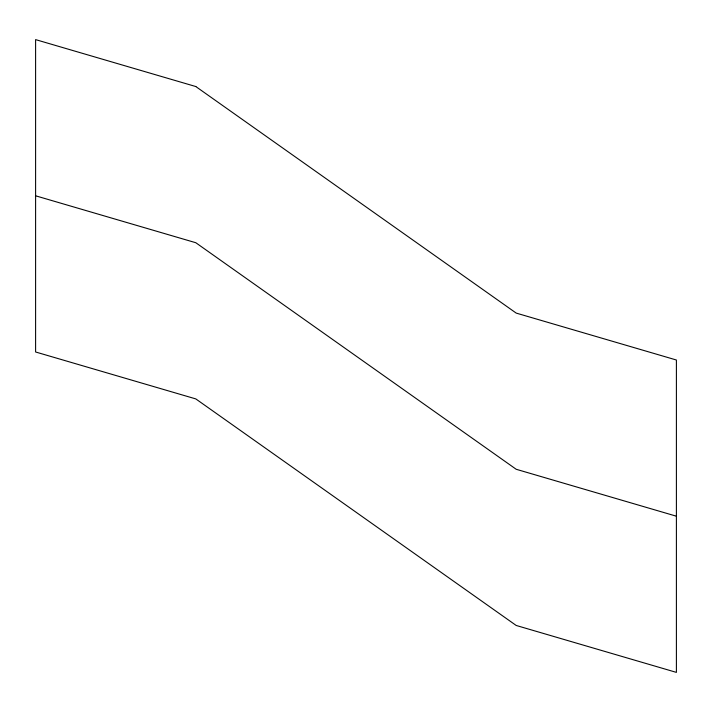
<?xml version="1.0" encoding="UTF-8"?>
<svg xmlns="http://www.w3.org/2000/svg" width="712" height="712" viewBox="0 0 712 712"><rect width="100%" height="100%" fill="white"/><g stroke="black" fill="none" stroke-linecap="round" stroke-linejoin="round"><path stroke-width="1.07" d="M35.6 195.8L195.8 242.721L516.2 469.279L676.4 516.2M195.8 86.535L35.6 39.614L35.6 351.986L195.8 398.907L516.2 625.465L676.4 672.386L676.4 360.014L516.2 313.093L195.8 86.535"/></g></svg>
